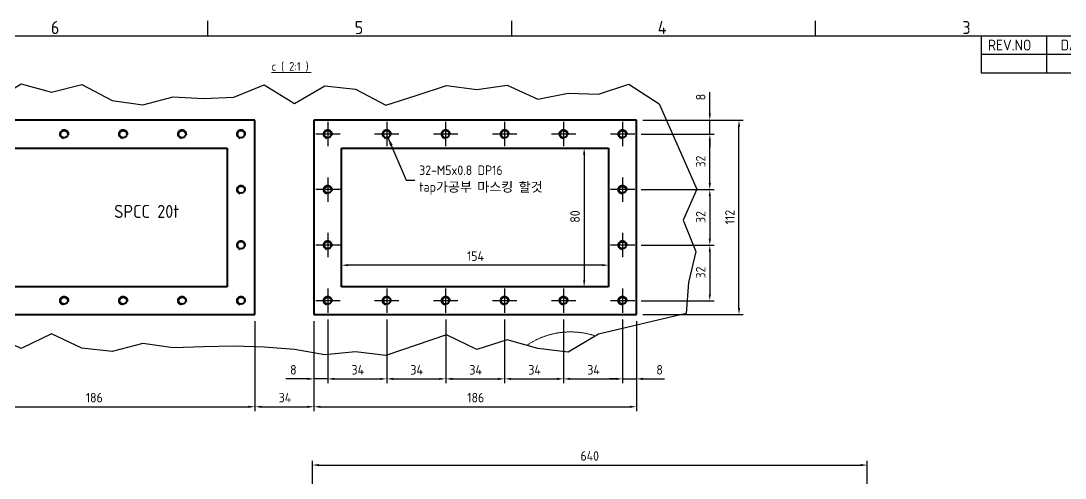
# Model space of a CAD drawing. Header units: millimetres. Extents: x 0 to 4205, y 0 to 2970.
# Drawn here: x 2237 to 3442, y 2360 to 2887 of the extents above; entities that cross this region are included whole.
import ezdxf

# ---------------------------------------------------------------- set-up
doc = ezdxf.new("R2010")
doc.units = ezdxf.units.MM
doc.header["$LTSCALE"] = 5
doc.linetypes.add('CHAIN', pattern=[0.7087, 0.4724, -0.0591, 0.1181, -0.0591])
doc.linetypes.add('DASHED', pattern=[0.2067, 0.1654, -0.0413])
doc.layers.get('0').update_dxf_attribs({"color": 3, "lineweight": 25, "true_color": 0x00ff00})
for name, color, linetype, lineweight, true_color in [('가려진 것(ISO)', 2, 'DASHED', 18, 0xffff00), ('가시적인 것(ISO)', 3, 'Continuous', 40, 0x00ff00), ('가시적인 좁은 것(ISO)', 3, 'Continuous', 35, 0x00ff00), ('기호(ISO)', 5, 'Continuous', 25, 0x0000ff), ('중심 표식(ISO)', 1, 'Continuous', 25, 0xff0000), ('치수(ISO)', 2, 'Continuous', 25, 0xffff00)]:
    doc.layers.add(name, color=color, linetype=linetype, lineweight=lineweight, true_color=true_color)
doc.layers.add('경계(ISO)', color=7, linetype='Continuous', lineweight=25)
doc.layers.add('끊기 선(JIS)', color=7, linetype='Continuous', lineweight=25)
doc.styles.add('ISO ProportionalPSTEK', font='isocp.shx')
doc.styles.add('문자 텍스트_PSTEK_POSCO', font='isocp.shx')
doc.styles.add('치수 텍스트_PSTEK_POSCO', font='isocp.shx')
doc.styles.add('텍스트 스타일512', font='isocp.shx')
doc.dimstyles.new('치수_PSTEK_POSCO', dxfattribs={"dimscale": 5, "dimtxt": 2.2, "dimasz": 1.5, "dimexe": 1, "dimexo": 1.5, "dimgap": 1, "dimtad": 1, "dimrnd": 1e-08, "dimdsep": 46, "dimtxsty": '치수 텍스트_PSTEK_POSCO', "dimcen": 0.09, "dimdle": 10, "dimclrd": 7, "dimclre": 7, "dimclrt": 2, "dimadec": 1, "dimazin": 2, "dimtfac": 1, "dimtmove": 0, "dimatfit": 3, "dimfxl": 1, "dimtolj": 1, "dimlwd": -1, "dimlwe": -1, "dimarcsym": 0})
doc.dimstyles.new('치수_PSTEK_POSCO$7', dxfattribs={"dimscale": 5, "dimtxt": 2.2, "dimasz": 2, "dimexe": 1, "dimexo": 1.5, "dimgap": 1, "dimtad": 1, "dimrnd": 1e-08, "dimdsep": 46, "dimtxsty": '치수 텍스트_PSTEK_POSCO', "dimcen": 0.09, "dimdle": 10, "dimclrd": 7, "dimclre": 7, "dimclrt": 2, "dimadec": 1, "dimazin": 2, "dimtfac": 1, "dimtmove": 0, "dimatfit": 3, "dimfxl": 1, "dimtolj": 1, "dimlwd": -1, "dimlwe": -1, "dimarcsym": 0})

# ---------------------------------------------------------------- blocks, each defined once
blk = doc.blocks.new('경계 Default Border')
at = {"layer": '경계(ISO)'}
for p, q in [((490.58, 574), (490.58, 577.4)), ((560.67, 574), (560.67, 577.4)), ((630.75, 574), (630.75, 577.4))]:
    blk.add_line(p, q, dxfattribs=at)
at = {"layer": '경계(ISO)', "flags": 128}
blk.add_lwpolyline([(20, 20), (20, 574), (821, 574), (821, 20), (20, 20)], dxfattribs=at)
at = {"layer": '경계(ISO)', "color": 2, "true_color": 0xffff00, "char_height": 3, "attachment_point": 7, "style": '문자 텍스트_PSTEK_POSCO'}
for s, insert in [('6', (454.37, 574.37)), ('5', (524.46, 574.37)), ('4', (594.37, 574.4)), ('3', (664.62, 574.37))]:
    blk.add_mtext(s, dxfattribs=dict(at, insert=insert))
blk = doc.blocks.new('리비전 내역')
at = {"layer": '기호(ISO)'}
for p, q in [((669, 574), (821, 574)), ((669, 574), (669, 569.72)), ((684, 574), (684, 569.72)), ((699, 574), (699, 569.72)), ((776, 574), (776, 569.72)), ((791, 574), (791, 569.72)), ((806, 574), (806, 569.72)), ((821, 574), (821, 569.72)), ((669, 569.72), (821, 569.72)), ((669, 569.72), (669, 565.44)), ((684, 569.72), (684, 565.44)), ((699, 569.72), (699, 565.44)), ((776, 569.72), (776, 565.44)), ((791, 569.72), (791, 565.44)), ((806, 569.72), (806, 565.44)), ((821, 569.72), (821, 565.44)), ((669, 565.44), (821, 565.44))]:
    blk.add_line(p, q, dxfattribs=at)
at = {"layer": '기호(ISO)', "color": 2, "true_color": 0xffff00, "char_height": 2.5, "attachment_point": 7, "style": 'ISO ProportionalPSTEK'}
for s, insert in [('REV.NO', (670.53, 570.58)), ('DATE', (687.31, 570.58)), ('DESCRIPTION OF REVISION', (716.51, 570.58)), ('DRA.BY', (777.48, 570.58)), ('CH.BY', (793.86, 570.58)), ('APP.BY', (807.48, 570.58))]:
    blk.add_mtext(s, dxfattribs=dict(at, insert=insert))
blk = doc.blocks.new('*D106')
at = {"layer": 'Defpoints', "color": 0, "transparency": 16777216}
for p in [(3213.4, 2375), (2573.4, 2295.6), (3213.4, 2285.6)]:
    blk.add_point(p, dxfattribs=at)
at = {"layer": '치수(ISO)', "color": 7, "transparency": 16777216}
for p, q in [((2573.4, 2303.1), (2573.4, 2380)), ((2580.9, 2375), (3205.9, 2375)), ((3213.4, 2293.1), (3213.4, 2380))]:
    blk.add_line(p, q, dxfattribs=at)
for points in [[(2580.9, 2376.2), (2580.9, 2373.7), (2573.4, 2375)], [(3205.9, 2376.2), (3205.9, 2373.7), (3213.4, 2375)]]:
    blk.add_solid(points, dxfattribs=at)
at = {"layer": '치수(ISO)', "color": 2, "transparency": 16777216, "insert": (2882.7, 2385.5), "char_height": 11, "attachment_point": 4, "style": '치수 텍스트_PSTEK_POSCO'}
blk.add_mtext('\\A1;640', dxfattribs=at)
blk = doc.blocks.new('*D110')
at = {"layer": 'Defpoints', "color": 0, "transparency": 16777216}
for p in [(2947.2, 2772.5), (3031.8, 2772.5), (2945.3, 2756.5)]:
    blk.add_point(p, dxfattribs=at)
at = {"layer": '치수(ISO)', "color": 7, "transparency": 16777216}
for p, q in [((3031.8, 2780), (3031.8, 2804.9)), ((2954.7, 2772.5), (3036.8, 2772.5)), ((3031.8, 2756.5), (3031.8, 2772.5)), ((2952.8, 2756.5), (3036.8, 2756.5)), ((3031.8, 2749), (3031.8, 2741.5))]:
    blk.add_line(p, q, dxfattribs=at)
for points in [[(3030.6, 2780), (3033.1, 2780), (3031.8, 2772.5)], [(3030.6, 2749), (3033.1, 2749), (3031.8, 2756.5)]]:
    blk.add_solid(points, dxfattribs=at)
at = {"layer": '치수(ISO)', "color": 2, "transparency": 16777216, "insert": (3021.3, 2795.5), "char_height": 11, "attachment_point": 4, "rotation": 90, "style": '치수 텍스트_PSTEK_POSCO'}
blk.add_mtext('\\A1;8', dxfattribs=at)
blk = doc.blocks.new('*D111')
at = {"layer": 'Defpoints', "color": 0, "transparency": 16777216}
for p in [(2945.3, 2756.5), (3031.8, 2756.5), (2945.3, 2692.5)]:
    blk.add_point(p, dxfattribs=at)
at = {"layer": '치수(ISO)', "color": 7, "transparency": 16777216}
for p, q in [((2952.8, 2756.5), (3036.8, 2756.5)), ((3031.8, 2700), (3031.8, 2749)), ((2952.8, 2692.5), (3036.8, 2692.5))]:
    blk.add_line(p, q, dxfattribs=at)
for points in [[(3030.6, 2749), (3033.1, 2749), (3031.8, 2756.5)], [(3030.6, 2700), (3033.1, 2700), (3031.8, 2692.5)]]:
    blk.add_solid(points, dxfattribs=at)
at = {"layer": '치수(ISO)', "color": 2, "transparency": 16777216, "insert": (3021.3, 2718.1), "char_height": 11, "attachment_point": 4, "rotation": 90, "style": '치수 텍스트_PSTEK_POSCO'}
blk.add_mtext('\\A1;32', dxfattribs=at)
blk = doc.blocks.new('*D112')
at = {"layer": 'Defpoints', "color": 0, "transparency": 16777216}
for p in [(2945.3, 2692.5), (2945.3, 2628.5), (3031.8, 2628.5)]:
    blk.add_point(p, dxfattribs=at)
at = {"layer": '치수(ISO)', "color": 7, "transparency": 16777216}
for p, q in [((2952.8, 2692.5), (3036.8, 2692.5)), ((3031.8, 2685), (3031.8, 2636)), ((2952.8, 2628.5), (3036.8, 2628.5))]:
    blk.add_line(p, q, dxfattribs=at)
for points in [[(3030.6, 2685), (3033.1, 2685), (3031.8, 2692.5)], [(3030.6, 2636), (3033.1, 2636), (3031.8, 2628.5)]]:
    blk.add_solid(points, dxfattribs=at)
at = {"layer": '치수(ISO)', "color": 2, "transparency": 16777216, "insert": (3021.3, 2654.1), "char_height": 11, "attachment_point": 4, "rotation": 90, "style": '치수 텍스트_PSTEK_POSCO'}
blk.add_mtext('\\A1;32', dxfattribs=at)
blk = doc.blocks.new('*D113')
at = {"layer": 'Defpoints', "color": 0, "transparency": 16777216}
for p in [(2945.3, 2628.5), (2945.3, 2564.5), (3031.8, 2564.5)]:
    blk.add_point(p, dxfattribs=at)
at = {"layer": '치수(ISO)', "color": 7, "transparency": 16777216}
for p, q in [((2952.8, 2628.5), (3036.8, 2628.5)), ((3031.8, 2621), (3031.8, 2572)), ((2952.8, 2564.5), (3036.8, 2564.5))]:
    blk.add_line(p, q, dxfattribs=at)
for points in [[(3030.6, 2621), (3033.1, 2621), (3031.8, 2628.5)], [(3030.6, 2572), (3033.1, 2572), (3031.8, 2564.5)]]:
    blk.add_solid(points, dxfattribs=at)
at = {"layer": '치수(ISO)', "color": 2, "transparency": 16777216, "insert": (3021.3, 2590.1), "char_height": 11, "attachment_point": 4, "rotation": 90, "style": '치수 텍스트_PSTEK_POSCO'}
blk.add_mtext('\\A1;32', dxfattribs=at)
blk = doc.blocks.new('*D114')
at = {"layer": 'Defpoints', "color": 0, "transparency": 16777216}
for p in [(2947.2, 2772.5), (3065.5, 2772.5), (2947.2, 2548.5)]:
    blk.add_point(p, dxfattribs=at)
at = {"layer": '치수(ISO)', "color": 7, "transparency": 16777216}
for p, q in [((2954.7, 2772.5), (3070.5, 2772.5)), ((3065.5, 2556), (3065.5, 2765)), ((2954.7, 2548.5), (3070.5, 2548.5))]:
    blk.add_line(p, q, dxfattribs=at)
for points in [[(3064.3, 2765), (3066.8, 2765), (3065.5, 2772.5)], [(3064.3, 2556), (3066.8, 2556), (3065.5, 2548.5)]]:
    blk.add_solid(points, dxfattribs=at)
at = {"layer": '치수(ISO)', "color": 2, "transparency": 16777216, "insert": (3055, 2652.5), "char_height": 11, "attachment_point": 4, "rotation": 90, "style": '치수 텍스트_PSTEK_POSCO'}
blk.add_mtext('\\A1;112', dxfattribs=at)
blk = doc.blocks.new('*D115')
at = {"layer": 'Defpoints', "color": 0, "transparency": 16777216}
for p in [(2575.2, 2548.5), (2591.2, 2550.4), (2591.2, 2474.3)]:
    blk.add_point(p, dxfattribs=at)
at = {"layer": '치수(ISO)', "color": 7, "transparency": 16777216}
for p, q in [((2591.2, 2542.9), (2591.2, 2469.3)), ((2575.2, 2541), (2575.2, 2469.3)), ((2567.7, 2474.3), (2542.8, 2474.3)), ((2591.2, 2474.3), (2575.2, 2474.3)), ((2598.7, 2474.3), (2606.2, 2474.3))]:
    blk.add_line(p, q, dxfattribs=at)
for points in [[(2567.7, 2475.6), (2567.7, 2473.1), (2575.2, 2474.3)], [(2598.7, 2475.6), (2598.7, 2473.1), (2591.2, 2474.3)]]:
    blk.add_solid(points, dxfattribs=at)
at = {"layer": '치수(ISO)', "color": 2, "transparency": 16777216, "insert": (2547.8, 2484.8), "char_height": 11, "attachment_point": 4, "style": '치수 텍스트_PSTEK_POSCO'}
blk.add_mtext('\\A1;8', dxfattribs=at)
blk = doc.blocks.new('*D116')
at = {"layer": 'Defpoints', "color": 0, "transparency": 16777216}
for p in [(2591.2, 2550.4), (2659.2, 2550.4), (2659.2, 2474.3)]:
    blk.add_point(p, dxfattribs=at)
at = {"layer": '치수(ISO)', "color": 7, "transparency": 16777216}
for p, q in [((2591.2, 2542.9), (2591.2, 2469.3)), ((2659.2, 2542.9), (2659.2, 2469.3)), ((2598.7, 2474.3), (2651.7, 2474.3))]:
    blk.add_line(p, q, dxfattribs=at)
for points in [[(2598.7, 2475.6), (2598.7, 2473.1), (2591.2, 2474.3)], [(2651.7, 2475.6), (2651.7, 2473.1), (2659.2, 2474.3)]]:
    blk.add_solid(points, dxfattribs=at)
at = {"layer": '치수(ISO)', "color": 2, "transparency": 16777216, "insert": (2618.6, 2484.8), "char_height": 11, "attachment_point": 4, "style": '치수 텍스트_PSTEK_POSCO'}
blk.add_mtext('\\A1;34', dxfattribs=at)
blk = doc.blocks.new('*D117')
at = {"layer": 'Defpoints', "color": 0, "transparency": 16777216}
for p in [(2659.2, 2550.4), (2727.2, 2550.4), (2727.2, 2474.3)]:
    blk.add_point(p, dxfattribs=at)
at = {"layer": '치수(ISO)', "color": 7, "transparency": 16777216}
for p, q in [((2659.2, 2542.9), (2659.2, 2469.3)), ((2727.2, 2542.9), (2727.2, 2469.3)), ((2666.7, 2474.3), (2719.7, 2474.3))]:
    blk.add_line(p, q, dxfattribs=at)
for points in [[(2666.7, 2475.6), (2666.7, 2473.1), (2659.2, 2474.3)], [(2719.7, 2475.6), (2719.7, 2473.1), (2727.2, 2474.3)]]:
    blk.add_solid(points, dxfattribs=at)
at = {"layer": '치수(ISO)', "color": 2, "transparency": 16777216, "insert": (2686.6, 2484.8), "char_height": 11, "attachment_point": 4, "style": '치수 텍스트_PSTEK_POSCO'}
blk.add_mtext('\\A1;34', dxfattribs=at)
blk = doc.blocks.new('*D118')
at = {"layer": 'Defpoints', "color": 0, "transparency": 16777216}
for p in [(2727.2, 2550.4), (2795.2, 2550.4), (2795.2, 2474.3)]:
    blk.add_point(p, dxfattribs=at)
at = {"layer": '치수(ISO)', "color": 7, "transparency": 16777216}
for p, q in [((2727.2, 2542.9), (2727.2, 2469.3)), ((2795.2, 2542.9), (2795.2, 2469.3)), ((2734.7, 2474.3), (2787.7, 2474.3))]:
    blk.add_line(p, q, dxfattribs=at)
for points in [[(2734.7, 2475.6), (2734.7, 2473.1), (2727.2, 2474.3)], [(2787.7, 2475.6), (2787.7, 2473.1), (2795.2, 2474.3)]]:
    blk.add_solid(points, dxfattribs=at)
at = {"layer": '치수(ISO)', "color": 2, "transparency": 16777216, "insert": (2754.6, 2484.8), "char_height": 11, "attachment_point": 4, "style": '치수 텍스트_PSTEK_POSCO'}
blk.add_mtext('\\A1;34', dxfattribs=at)
blk = doc.blocks.new('*D119')
at = {"layer": 'Defpoints', "color": 0, "transparency": 16777216}
for p in [(2795.2, 2550.4), (2863.2, 2550.4), (2863.2, 2474.3)]:
    blk.add_point(p, dxfattribs=at)
at = {"layer": '치수(ISO)', "color": 7, "transparency": 16777216}
for p, q in [((2795.2, 2542.9), (2795.2, 2469.3)), ((2863.2, 2542.9), (2863.2, 2469.3)), ((2802.7, 2474.3), (2855.7, 2474.3))]:
    blk.add_line(p, q, dxfattribs=at)
for points in [[(2802.7, 2475.6), (2802.7, 2473.1), (2795.2, 2474.3)], [(2855.7, 2475.6), (2855.7, 2473.1), (2863.2, 2474.3)]]:
    blk.add_solid(points, dxfattribs=at)
at = {"layer": '치수(ISO)', "color": 2, "transparency": 16777216, "insert": (2822.6, 2484.8), "char_height": 11, "attachment_point": 4, "style": '치수 텍스트_PSTEK_POSCO'}
blk.add_mtext('\\A1;34', dxfattribs=at)
blk = doc.blocks.new('*D120')
at = {"layer": 'Defpoints', "color": 0, "transparency": 16777216}
for p in [(2863.2, 2550.4), (2931.2, 2550.4), (2931.2, 2474.3)]:
    blk.add_point(p, dxfattribs=at)
at = {"layer": '치수(ISO)', "color": 7, "transparency": 16777216}
for p, q in [((2863.2, 2542.9), (2863.2, 2469.3)), ((2931.2, 2542.9), (2931.2, 2469.3)), ((2870.7, 2474.3), (2923.7, 2474.3))]:
    blk.add_line(p, q, dxfattribs=at)
for points in [[(2870.7, 2475.6), (2870.7, 2473.1), (2863.2, 2474.3)], [(2923.7, 2475.6), (2923.7, 2473.1), (2931.2, 2474.3)]]:
    blk.add_solid(points, dxfattribs=at)
at = {"layer": '치수(ISO)', "color": 2, "transparency": 16777216, "insert": (2890.6, 2484.8), "char_height": 11, "attachment_point": 4, "style": '치수 텍스트_PSTEK_POSCO'}
blk.add_mtext('\\A1;34', dxfattribs=at)
blk = doc.blocks.new('*D121')
at = {"layer": 'Defpoints', "color": 0, "transparency": 16777216}
for p in [(2931.2, 2550.4), (2947.2, 2548.5), (2947.2, 2474.3)]:
    blk.add_point(p, dxfattribs=at)
at = {"layer": '치수(ISO)', "color": 7, "transparency": 16777216}
for p, q in [((2931.2, 2542.9), (2931.2, 2469.3)), ((2947.2, 2541), (2947.2, 2469.3)), ((2923.7, 2474.3), (2916.2, 2474.3)), ((2931.2, 2474.3), (2947.2, 2474.3)), ((2954.7, 2474.3), (2979.6, 2474.3))]:
    blk.add_line(p, q, dxfattribs=at)
for points in [[(2923.7, 2475.6), (2923.7, 2473.1), (2931.2, 2474.3)], [(2954.7, 2475.6), (2954.7, 2473.1), (2947.2, 2474.3)]]:
    blk.add_solid(points, dxfattribs=at)
at = {"layer": '치수(ISO)', "color": 2, "transparency": 16777216, "insert": (2970.2, 2484.8), "char_height": 11, "attachment_point": 4, "style": '치수 텍스트_PSTEK_POSCO'}
blk.add_mtext('\\A1;8', dxfattribs=at)
blk = doc.blocks.new('*D122')
at = {"layer": 'Defpoints', "color": 0, "transparency": 16777216}
for p in [(2575.2, 2548.5), (2947.2, 2548.5), (2947.2, 2442.2)]:
    blk.add_point(p, dxfattribs=at)
at = {"layer": '치수(ISO)', "color": 7, "transparency": 16777216}
for p, q in [((2575.2, 2541), (2575.2, 2437.2)), ((2947.2, 2541), (2947.2, 2437.2)), ((2582.7, 2442.2), (2939.7, 2442.2))]:
    blk.add_line(p, q, dxfattribs=at)
for points in [[(2582.7, 2443.4), (2582.7, 2440.9), (2575.2, 2442.2)], [(2939.7, 2443.4), (2939.7, 2440.9), (2947.2, 2442.2)]]:
    blk.add_solid(points, dxfattribs=at)
at = {"layer": '치수(ISO)', "color": 2, "transparency": 16777216, "insert": (2752.1, 2452.7), "char_height": 11, "attachment_point": 4, "style": '치수 텍스트_PSTEK_POSCO'}
blk.add_mtext('\\A1;186', dxfattribs=at)
blk = doc.blocks.new('*D123')
at = {"layer": 'Defpoints', "color": 0, "transparency": 16777216}
for p in [(2507.2, 2548.5), (2575.2, 2548.5), (2575.2, 2442.2)]:
    blk.add_point(p, dxfattribs=at)
at = {"layer": '치수(ISO)', "color": 7, "transparency": 16777216}
for p, q in [((2507.2, 2541), (2507.2, 2437.2)), ((2575.2, 2541), (2575.2, 2437.2)), ((2514.7, 2442.2), (2567.7, 2442.2))]:
    blk.add_line(p, q, dxfattribs=at)
for points in [[(2514.7, 2443.4), (2514.7, 2440.9), (2507.2, 2442.2)], [(2567.7, 2443.4), (2567.7, 2440.9), (2575.2, 2442.2)]]:
    blk.add_solid(points, dxfattribs=at)
at = {"layer": '치수(ISO)', "color": 2, "transparency": 16777216, "insert": (2534.6, 2452.7), "char_height": 11, "attachment_point": 4, "style": '치수 텍스트_PSTEK_POSCO'}
blk.add_mtext('\\A1;34', dxfattribs=at)
blk = doc.blocks.new('*D124')
at = {"layer": 'Defpoints', "color": 0, "transparency": 16777216}
for p in [(2135.2, 2548.5), (2507.2, 2548.5), (2507.2, 2442.2)]:
    blk.add_point(p, dxfattribs=at)
at = {"layer": '치수(ISO)', "color": 7, "transparency": 16777216}
for p, q in [((2135.2, 2541), (2135.2, 2437.2)), ((2507.2, 2541), (2507.2, 2437.2)), ((2142.7, 2442.2), (2499.7, 2442.2))]:
    blk.add_line(p, q, dxfattribs=at)
for points in [[(2142.7, 2443.4), (2142.7, 2440.9), (2135.2, 2442.2)], [(2499.7, 2443.4), (2499.7, 2440.9), (2507.2, 2442.2)]]:
    blk.add_solid(points, dxfattribs=at)
at = {"layer": '치수(ISO)', "color": 2, "transparency": 16777216, "insert": (2312.1, 2452.7), "char_height": 11, "attachment_point": 4, "style": '치수 텍스트_PSTEK_POSCO'}
blk.add_mtext('\\A1;186', dxfattribs=at)
blk = doc.blocks.new('*D125')
at = {"layer": 'Defpoints', "color": 0, "transparency": 16777216}
for p in [(2915.2, 2740.5), (2886.9, 2580.5), (2915.2, 2580.5)]:
    blk.add_point(p, dxfattribs=at)
at = {"layer": '치수(ISO)', "color": 7, "transparency": 16777216}
for p, q in [((2907.7, 2740.5), (2881.9, 2740.5)), ((2886.9, 2733), (2886.9, 2588)), ((2907.7, 2580.5), (2881.9, 2580.5))]:
    blk.add_line(p, q, dxfattribs=at)
for points in [[(2885.7, 2733), (2888.2, 2733), (2886.9, 2740.5)], [(2885.7, 2588), (2888.2, 2588), (2886.9, 2580.5)]]:
    blk.add_solid(points, dxfattribs=at)
at = {"layer": '치수(ISO)', "color": 2, "transparency": 16777216, "insert": (2876.4, 2654.4), "char_height": 11, "attachment_point": 4, "rotation": 90, "style": '치수 텍스트_PSTEK_POSCO'}
blk.add_mtext('\\A1;80', dxfattribs=at)
blk = doc.blocks.new('*D126')
at = {"layer": 'Defpoints', "color": 0, "transparency": 16777216}
for p in [(2607.2, 2605.4), (2607.2, 2580.5), (2915.2, 2580.5)]:
    blk.add_point(p, dxfattribs=at)
at = {"layer": '치수(ISO)', "color": 7, "transparency": 16777216}
for p, q in [((2607.2, 2588), (2607.2, 2610.4)), ((2907.7, 2605.4), (2614.7, 2605.4)), ((2915.2, 2588), (2915.2, 2610.4))]:
    blk.add_line(p, q, dxfattribs=at)
for points in [[(2614.7, 2606.7), (2614.7, 2604.2), (2607.2, 2605.4)], [(2907.7, 2606.7), (2907.7, 2604.2), (2915.2, 2605.4)]]:
    blk.add_solid(points, dxfattribs=at)
at = {"layer": '치수(ISO)', "color": 2, "transparency": 16777216, "insert": (2751.8, 2615.9), "char_height": 11, "attachment_point": 4, "style": '치수 텍스트_PSTEK_POSCO'}
blk.add_mtext('\\A1;154', dxfattribs=at)

msp = doc.modelspace()

# ---------------------------------------------------------------- linework, layer by layer
at = {"layer": '가려진 것(ISO)'}
msp.add_arc((2871.173, 2438.4889), 90, 71.4447759, 124.0319374, dxfattribs=at)
at = {"layer": '가시적인 것(ISO)'}
for p, q in [((2507.173, 2772.4889), (2135.173, 2772.4889)), ((2507.173, 2548.4889), (2507.173, 2772.4889)), ((2575.173, 2772.4889), (2575.173, 2548.4889)), ((2947.173, 2772.4889), (2575.173, 2772.4889)), ((2947.173, 2548.4889), (2947.173, 2772.4889)), ((2167.173, 2740.4889), (2475.173, 2740.4889)), ((2475.173, 2740.4889), (2475.173, 2580.4889)), ((2607.173, 2580.4889), (2607.173, 2740.4889)), ((2607.173, 2740.4889), (2915.173, 2740.4889)), ((2915.173, 2740.4889), (2915.173, 2580.4889)), ((2475.173, 2580.4889), (2167.173, 2580.4889)), ((2915.173, 2580.4889), (2607.173, 2580.4889)), ((2135.173, 2548.4889), (2507.173, 2548.4889)), ((2575.173, 2548.4889), (2947.173, 2548.4889))]:
    msp.add_line(p, q, dxfattribs=at)
for centre in [(2287.173, 2756.4889), (2355.173, 2756.4889), (2423.173, 2756.4889), (2491.173, 2756.4889), (2591.173, 2756.4889), (2659.173, 2756.4889), (2727.173, 2756.4889), (2795.173, 2756.4889), (2863.173, 2756.4889), (2931.173, 2756.4889), (2491.173, 2692.4889), (2591.173, 2692.4889), (2931.173, 2692.4889), (2491.173, 2628.4889), (2591.173, 2628.4889), (2931.173, 2628.4889), (2287.173, 2564.4889), (2355.173, 2564.4889), (2423.173, 2564.4889), (2491.173, 2564.4889), (2591.173, 2564.4889), (2659.173, 2564.4889), (2727.173, 2564.4889), (2795.173, 2564.4889), (2863.173, 2564.4889), (2931.173, 2564.4889)]:
    msp.add_circle(centre, 4.134, dxfattribs=at)
at = {"layer": '가시적인 좁은 것(ISO)'}
for centre in [(2287.173, 2756.4889), (2355.173, 2756.4889), (2423.173, 2756.4889), (2491.173, 2756.4889), (2591.173, 2756.4889), (2659.173, 2756.4889), (2727.173, 2756.4889), (2795.173, 2756.4889), (2863.173, 2756.4889), (2931.173, 2756.4889), (2491.173, 2692.4889), (2591.173, 2692.4889), (2931.173, 2692.4889), (2491.173, 2628.4889), (2591.173, 2628.4889), (2931.173, 2628.4889), (2287.173, 2564.4889), (2355.173, 2564.4889), (2423.173, 2564.4889), (2491.173, 2564.4889), (2591.173, 2564.4889), (2659.173, 2564.4889), (2727.173, 2564.4889), (2795.173, 2564.4889), (2863.173, 2564.4889), (2931.173, 2564.4889)]:
    msp.add_arc(centre, 5, 350, 260, dxfattribs=at)
at = {"layer": '기호(ISO)', "color": 7, "lineweight": 18}
msp.add_line((2526.3702, 2827.4849), (2571.9364, 2827.4849), dxfattribs=at)
at = {"layer": '끊기 선(JIS)'}
for p, q in [((2202.4761, 2792.6896), (2237.5236, 2814.6641)), ((2237.5236, 2814.6641), (2272.5711, 2805.0272)), ((2272.5711, 2805.0272), (2307.6186, 2813.5455)), ((2307.6186, 2813.5455), (2342.6661, 2795.2197)), ((2482.8561, 2799.2357), (2517.9036, 2813.1546)), ((2517.9036, 2813.1546), (2552.9511, 2791.8106)), ((2552.9511, 2791.8106), (2587.9986, 2812.1628)), ((2587.9986, 2812.1628), (2623.0461, 2808.4931)), ((2623.0461, 2808.4931), (2658.0936, 2789.7178)), ((2693.1411, 2801.0024), (2728.1886, 2812.5642)), ((2728.1886, 2812.5642), (2763.2361, 2808.0191)), ((2763.2361, 2808.0191), (2798.2836, 2813.068)), ((2798.2836, 2813.068), (2833.3311, 2796.8998)), ((2903.4261, 2802.6335), (2938.4736, 2814.1673)), ((2938.4736, 2814.1673), (2973.5211, 2791.5605)), ((2342.6661, 2795.2197), (2377.7136, 2790.3658)), ((2377.7136, 2790.3658), (2412.7611, 2799.4203)), ((2412.7611, 2799.4203), (2447.8086, 2797.4385)), ((2447.8086, 2797.4385), (2482.8561, 2799.2357)), ((2658.0936, 2789.7178), (2693.1411, 2801.0024)), ((2833.3311, 2796.8998), (2868.3786, 2803.5929)), ((2868.3786, 2803.5929), (2903.4261, 2802.6335)), ((2973.5211, 2791.5605), (3016.8652, 2693.0051)), ((3016.8652, 2693.0051), (3000.9305, 2657.1836)), ((3000.9305, 2657.1836), (3015.6819, 2621.3622)), ((3015.6819, 2621.3622), (3007.1968, 2585.5408)), ((3007.1968, 2585.5408), (3004.4559, 2549.7194)), ((3004.4559, 2549.7194), (2903.4261, 2525.9527)), ((2237.5236, 2509.3707), (2202.4761, 2525.3973)), ((2272.5711, 2526.2281), (2237.5236, 2509.3707)), ((2307.6186, 2509.8684), (2272.5711, 2526.2281)), ((2728.1886, 2525.0099), (2693.1411, 2513.2521)), ((2763.2361, 2508.3108), (2728.1886, 2525.0099)), ((2798.2836, 2519.4633), (2763.2361, 2508.3108)), ((2833.3311, 2509.5203), (2798.2836, 2519.4633)), ((2903.4261, 2525.9527), (2868.3786, 2505.1754)), ((2342.6661, 2505.7194), (2307.6186, 2509.8684)), ((2377.7136, 2515.2925), (2342.6661, 2505.7194)), ((2412.7611, 2510.0118), (2377.7136, 2515.2925)), ((2447.8086, 2511.3858), (2412.7611, 2510.0118)), ((2482.8561, 2512.0889), (2447.8086, 2511.3858)), ((2517.9036, 2510.9389), (2482.8561, 2512.0889)), ((2552.9511, 2508.1909), (2517.9036, 2510.9389)), ((2587.9986, 2501.9928), (2552.9511, 2508.1909)), ((2623.0461, 2505.4081), (2587.9986, 2501.9928)), ((2658.0936, 2501.2818), (2623.0461, 2505.4081)), ((2693.1411, 2513.2521), (2658.0936, 2501.2818)), ((2868.3786, 2505.1754), (2833.3311, 2509.5203))]:
    msp.add_line(p, q, dxfattribs=at)
at = {"layer": '중심 표식(ISO)', "linetype": 'CHAIN'}
for p, q in [((2591.173, 2770.6229), (2591.173, 2742.3549)), ((2659.173, 2770.6229), (2659.173, 2742.3549)), ((2727.173, 2770.6229), (2727.173, 2742.3549)), ((2795.173, 2770.6229), (2795.173, 2742.3549)), ((2863.173, 2770.6229), (2863.173, 2742.3549)), ((2931.173, 2770.6229), (2931.173, 2742.3549)), ((2605.307, 2756.4889), (2577.039, 2756.4889)), ((2673.307, 2756.4889), (2645.039, 2756.4889)), ((2741.307, 2756.4889), (2713.039, 2756.4889)), ((2809.307, 2756.4889), (2781.039, 2756.4889)), ((2877.307, 2756.4889), (2849.039, 2756.4889)), ((2945.307, 2756.4889), (2917.039, 2756.4889)), ((2591.173, 2706.6229), (2591.173, 2678.3549)), ((2931.173, 2706.6229), (2931.173, 2678.3549)), ((2605.307, 2692.4889), (2577.039, 2692.4889)), ((2945.307, 2692.4889), (2917.039, 2692.4889)), ((2591.173, 2642.6229), (2591.173, 2614.3549)), ((2931.173, 2642.6229), (2931.173, 2614.3549)), ((2605.307, 2628.4889), (2577.039, 2628.4889)), ((2945.307, 2628.4889), (2917.039, 2628.4889)), ((2591.173, 2578.6229), (2591.173, 2550.3549)), ((2659.173, 2578.6229), (2659.173, 2550.3549)), ((2727.173, 2578.6229), (2727.173, 2550.3549)), ((2795.173, 2578.6229), (2795.173, 2550.3549)), ((2863.173, 2578.6229), (2863.173, 2550.3549)), ((2931.173, 2578.6229), (2931.173, 2550.3549)), ((2605.307, 2564.4889), (2577.039, 2564.4889)), ((2673.307, 2564.4889), (2645.039, 2564.4889)), ((2741.307, 2564.4889), (2713.039, 2564.4889)), ((2809.307, 2564.4889), (2781.039, 2564.4889)), ((2877.307, 2564.4889), (2849.039, 2564.4889)), ((2945.307, 2564.4889), (2917.039, 2564.4889))]:
    msp.add_line(p, q, dxfattribs=at)

# ---------------------------------------------------------------- block references
at = {"xscale": 5, "yscale": 5, "zscale": 5}
msp.add_blockref('경계 Default Border', (0, 0), dxfattribs=at)
at = {"layer": '기호(ISO)', "xscale": 5, "yscale": 5, "zscale": 5}
msp.add_blockref('리비전 내역', (0, 0), dxfattribs=at)

# ---------------------------------------------------------------- texts
at = {"layer": '기호(ISO)', "color": 7, "insert": (2526.3702, 2828.5906), "char_height": 10, "attachment_point": 7, "style": '텍스트 스타일512'}
msp.add_mtext('c ( 2:1 )', dxfattribs=at)
at = {"layer": '기호(ISO)', "color": 2, "true_color": 0xffff00, "insert": (2696.658, 2703.5755), "char_height": 11, "width": 171.774642, "attachment_point": 4, "line_spacing_factor": 1.05, "style": '치수 텍스트_PSTEK_POSCO'}
msp.add_mtext('{32-M5x0.8 DP16\\Ptap가공부 마스킹 할것}', dxfattribs=at)
at = {"layer": '기호(ISO)', "color": 2, "true_color": 0xffff00, "insert": (2344.8885, 2667.4241), "char_height": 15.000001, "width": 107.798691, "attachment_point": 4, "style": '문자 텍스트_PSTEK_POSCO'}
msp.add_mtext('{\\fISOCP|b0|i0;\\H15.0000;SPCC 20t}', dxfattribs=at)

# ---------------------------------------------------------------- dimensions: what is measured, and where the dimension line sits
at = {"layer": '치수(ISO)', "color": 7}
for base, p1, p2, angle, override, picture, middle in [((3031.8191, 2772.4889), (2945.307, 2756.4889), (2947.173, 2772.4889), 90, {"dimdec": 2, "dimlfac": 0.5, "dimtp": 0, "dimtm": 0, "dimtdec": 2, "dimtofl": 1, "dimatfit": 1}, '*D110', (3031.8191, 2797.7118)), ((3065.5454, 2772.4889), (2947.173, 2548.4889), (2947.173, 2772.4889), 90, {"dimdec": 2, "dimlfac": 0.5, "dimtp": 0, "dimtm": 0, "dimtdec": 2, "dimtofl": 0, "dimatfit": 1}, '*D114', (3065.5454, 2660.4889)), ((3031.8191, 2756.4889), (2945.307, 2692.4889), (2945.307, 2756.4889), 90, {"dimdec": 2, "dimlfac": 0.5, "dimtp": 0, "dimtm": 0, "dimtdec": 2, "dimtofl": 0, "dimatfit": 1}, '*D111', (3031.8191, 2724.4889)), ((2886.928, 2580.4889), (2915.173, 2740.4889), (2915.173, 2580.4889), 90, {"dimdec": 2, "dimlfac": 0.5, "dimtp": 0, "dimtm": 0, "dimtdec": 2, "dimtofl": 0, "dimatfit": 1}, '*D125', (2886.928, 2660.4889)), ((3031.8191, 2628.4889), (2945.307, 2692.4889), (2945.307, 2628.4889), 90, {"dimdec": 2, "dimlfac": 0.5, "dimtp": 0, "dimtm": 0, "dimtdec": 2, "dimtofl": 0, "dimatfit": 1}, '*D112', (3031.8191, 2660.4889)), ((3031.8191, 2564.4889), (2945.307, 2628.4889), (2945.307, 2564.4889), 90, {"dimdec": 2, "dimlfac": 0.5, "dimtp": 0, "dimtm": 0, "dimtdec": 2, "dimtofl": 0, "dimatfit": 1}, '*D113', (3031.8191, 2596.4889)), ((2607.173, 2605.4393), (2915.173, 2580.4889), (2607.173, 2580.4889), 180, {"dimdec": 2, "dimlfac": 0.5, "dimtp": 0, "dimtm": 0, "dimtdec": 2, "dimtofl": 0, "dimatfit": 1}, '*D126', (2761.173, 2605.4393)), ((2507.173, 2442.1697), (2135.173, 2548.4889), (2507.173, 2548.4889), 180, {"dimdec": 2, "dimlfac": 0.5, "dimtp": 0, "dimtm": 0, "dimtdec": 2, "dimtofl": 0, "dimatfit": 1}, '*D124', (2321.173, 2442.1697)), ((2591.173, 2474.3151), (2575.173, 2548.4889), (2591.173, 2550.3549), 180, {"dimdec": 2, "dimlfac": 0.5, "dimtp": 0, "dimtm": 0, "dimtdec": 2, "dimtofl": 1, "dimatfit": 1}, '*D115', (2549.9501, 2474.3151)), ((2947.173, 2442.1697), (2575.173, 2548.4889), (2947.173, 2548.4889), 180, {"dimdec": 2, "dimlfac": 0.5, "dimtp": 0, "dimtm": 0, "dimtdec": 2, "dimtofl": 0, "dimatfit": 1}, '*D122', (2761.173, 2442.1697)), ((2659.173, 2474.3151), (2591.173, 2550.3549), (2659.173, 2550.3549), 180, {"dimdec": 2, "dimlfac": 0.5, "dimtp": 0, "dimtm": 0, "dimtdec": 2, "dimtofl": 0, "dimatfit": 1}, '*D116', (2625.223, 2474.3151)), ((2727.173, 2474.3151), (2659.173, 2550.3549), (2727.173, 2550.3549), 180, {"dimdec": 2, "dimlfac": 0.5, "dimtp": 0, "dimtm": 0, "dimtdec": 2, "dimtofl": 0, "dimatfit": 1}, '*D117', (2693.223, 2474.3151)), ((2795.173, 2474.3151), (2727.173, 2550.3549), (2795.173, 2550.3549), 180, {"dimdec": 2, "dimlfac": 0.5, "dimtp": 0, "dimtm": 0, "dimtdec": 2, "dimtofl": 0, "dimatfit": 1}, '*D118', (2761.223, 2474.3151)), ((2863.173, 2474.3151), (2795.173, 2550.3549), (2863.173, 2550.3549), 180, {"dimdec": 2, "dimlfac": 0.5, "dimtp": 0, "dimtm": 0, "dimtdec": 2, "dimtofl": 0, "dimatfit": 1}, '*D119', (2829.223, 2474.3151)), ((2931.173, 2474.3151), (2863.173, 2550.3549), (2931.173, 2550.3549), 180, {"dimdec": 2, "dimlfac": 0.5, "dimtp": 0, "dimtm": 0, "dimtdec": 2, "dimtofl": 0, "dimatfit": 1}, '*D120', (2897.223, 2474.3151)), ((2947.173, 2474.3151), (2931.173, 2550.3549), (2947.173, 2548.4889), 180, {"dimdec": 2, "dimlfac": 0.5, "dimtp": 0, "dimtm": 0, "dimtdec": 2, "dimtofl": 1, "dimatfit": 1}, '*D121', (2972.3958, 2474.3151))]:
    dim = msp.add_linear_dim(base=base, p1=p1, p2=p2, angle=angle, dimstyle='치수_PSTEK_POSCO', override=override, dxfattribs=at)
    dim.commit()
    dim.dimension.update_dxf_attribs({"geometry": picture, "text_midpoint": middle, "dimtype": 160})
for base, p1, p2, override, picture, middle in [((2575.173, 2442.1697), (2507.173, 2548.4889), (2575.173, 2548.4889), {"dimdec": 2, "dimlfac": 0.5, "dimtp": 0, "dimtm": 0, "dimtdec": 2, "dimtofl": 0, "dimatfit": 1}, '*D123', (2541.173, 2442.1697)), ((3213.4437, 2374.972), (2573.4437, 2295.6357), (3213.4437, 2285.6357), {"dimdec": 2, "dimtp": 0, "dimtm": 0, "dimtdec": 2, "dimtofl": 0, "dimatfit": 1}, '*D106', (2893.4437, 2374.972))]:
    dim = msp.add_linear_dim(base=base, p1=p1, p2=p2, dimstyle='치수_PSTEK_POSCO', override=override, dxfattribs=at)
    dim.commit()
    dim.dimension.update_dxf_attribs({"geometry": picture, "text_midpoint": middle, "dimtype": 160})

# ---------------------------------------------------------------- leaders
at = {"layer": '기호(ISO)', "color": 7, "annotation_type": 0, "has_hookline": 1, "hookline_direction": 0, "text_width": 148.2634}
msp.add_leader([(2660.6672, 2752.6344), (2681.658, 2703.5755), (2691.658, 2703.5755)], dimstyle='치수_PSTEK_POSCO$7', override={"dimtad": 0}, dxfattribs=at)

doc.saveas('drawing.dxf')
